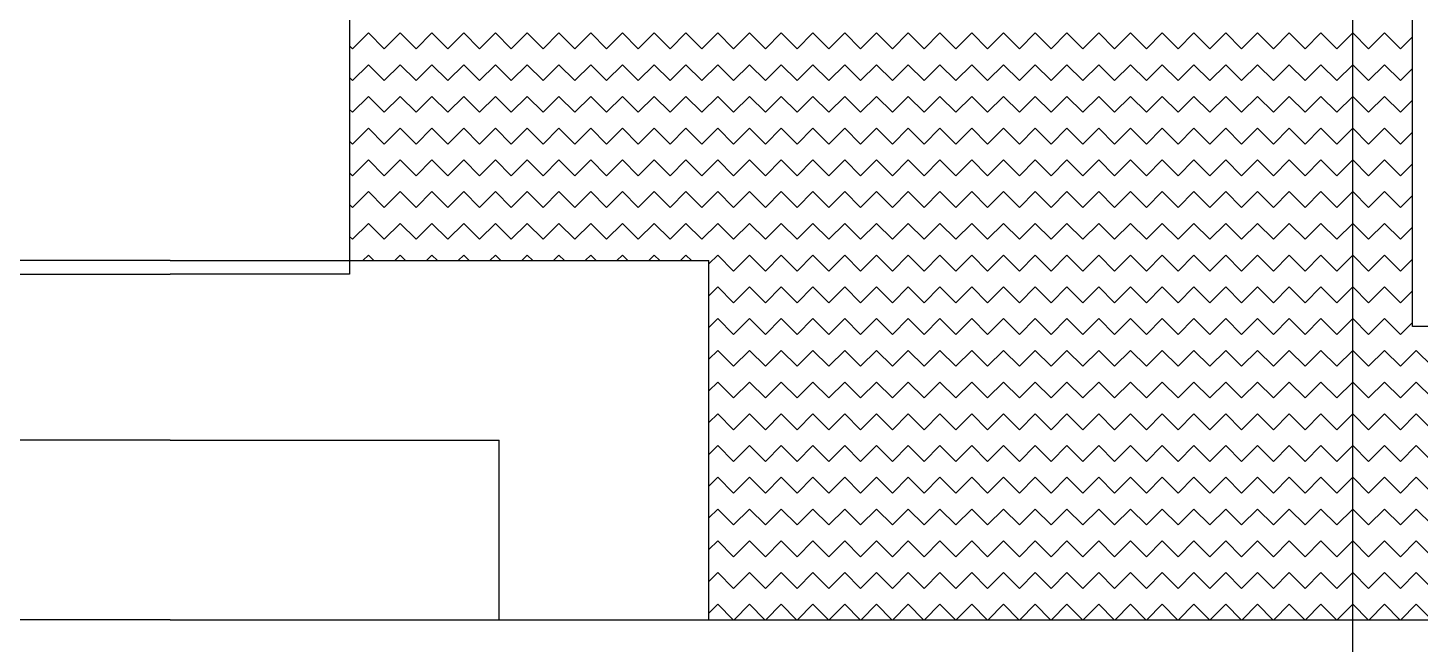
# Model space of a CAD drawing. Extents: x 78 to 306, y -397 to 18.
# Drawn here: x 279.3676 to 279.4607, y -396.3762 to -396.335 of the extents above; entities that cross this region are included whole.
import ezdxf

# ---------------------------------------------------------------- set-up
doc = ezdxf.new("R2010")
doc.units = 0
doc.header["$LTSCALE"] = 0.5
doc.header["$MEASUREMENT"] = 0
doc.linetypes.add('DASHDOT2', pattern=[0.5, 0.25, -0.125, 0, -0.125])
doc.linetypes.add('DOT2', pattern=[0.125, 0, -0.125])
for name, color, linetype in [('AKS', 5, 'DASHDOT2'), ('IZDUSUM', 2, 'DOT2'), ('KAPI', 1, 'CONTINUOUS'), ('KOLON', 4, 'CONTINUOUS'), ('TARAMA', 8, 'CONTINUOUS')]:
    doc.layers.add(name, color=color, linetype=linetype)

msp = doc.modelspace()

# ---------------------------------------------------------------- linework, layer by layer
at = {"layer": 'AKS'}
for p, q in [((279.377144, -396.94956), (279.377144, -396.29556)), ((279.427144, -396.94956), (279.427144, -396.29556)), ((279.388144, -396.94956), (279.388144, -396.29956)), ((279.456144, -396.29956), (279.456144, -396.94956))]:
    msp.add_line(p, q, dxfattribs=at)
at = {"layer": 'IZDUSUM', "ltscale": 0.5}
for p, q in [((279.389144, -396.35056), (279.389144, -396.35146)), ((279.365144, -396.35146), (279.377144, -396.35146)), ((279.389144, -396.35146), (279.377144, -396.35146))]:
    msp.add_line(p, q, dxfattribs=at)
at = {"layer": 'KAPI', "ltscale": 1.4}
for p, q in [((279.389144, -396.30656), (279.389144, -396.35056)), ((279.460144, -396.35496), (279.460144, -396.30656)), ((279.468144, -396.35496), (279.460144, -396.35496))]:
    msp.add_line(p, q, dxfattribs=at)
at = {"layer": 'KOLON'}
for p, q in [((279.377144, -396.35056), (279.341144, -396.35056)), ((279.377144, -396.35056), (279.413144, -396.35056)), ((279.413144, -396.37456), (279.413144, -396.35056)), ((279.377144, -396.36256), (279.355144, -396.36256)), ((279.377144, -396.36256), (279.399144, -396.36256)), ((279.399144, -396.37456), (279.399144, -396.36256)), ((279.377144, -396.37456), (279.183144, -396.37456)), ((279.377144, -396.37456), (279.571144, -396.37456))]:
    msp.add_line(p, q, dxfattribs=at)
at = {"layer": 'TARAMA', "ltscale": 1.4}
for p, q in [((279.389338, -396.336405), (279.390399, -396.335345)), ((279.390399, -396.335345), (279.39146, -396.336405)), ((279.39146, -396.336405), (279.39252, -396.335345)), ((279.39252, -396.335345), (279.393581, -396.336405)), ((279.393581, -396.336405), (279.394642, -396.335345)), ((279.394642, -396.335345), (279.395702, -396.336405)), ((279.395702, -396.336405), (279.396763, -396.335345)), ((279.396763, -396.335345), (279.397824, -396.336405)), ((279.397824, -396.336405), (279.398884, -396.335345)), ((279.398884, -396.335345), (279.399945, -396.336405)), ((279.399945, -396.336405), (279.401006, -396.335345)), ((279.401006, -396.335345), (279.402066, -396.336405)), ((279.402066, -396.336405), (279.403127, -396.335345)), ((279.403127, -396.335345), (279.404188, -396.336405)), ((279.404188, -396.336405), (279.405248, -396.335345)), ((279.405248, -396.335345), (279.406309, -396.336405)), ((279.406309, -396.336405), (279.40737, -396.335345)), ((279.40737, -396.335345), (279.40843, -396.336405)), ((279.40843, -396.336405), (279.409491, -396.335345)), ((279.409491, -396.335345), (279.410552, -396.336405)), ((279.410552, -396.336405), (279.411612, -396.335345)), ((279.411612, -396.335345), (279.412673, -396.336405)), ((279.412673, -396.336405), (279.413734, -396.335345)), ((279.413734, -396.335345), (279.414794, -396.336405)), ((279.414794, -396.336405), (279.415855, -396.335345)), ((279.415855, -396.335345), (279.416916, -396.336405)), ((279.416916, -396.336405), (279.417976, -396.335345)), ((279.417976, -396.335345), (279.419037, -396.336405)), ((279.419037, -396.336405), (279.420098, -396.335345)), ((279.420098, -396.335345), (279.421158, -396.336405)), ((279.421158, -396.336405), (279.422219, -396.335345)), ((279.422219, -396.335345), (279.42328, -396.336405)), ((279.42328, -396.336405), (279.42434, -396.335345)), ((279.42434, -396.335345), (279.425401, -396.336405)), ((279.425401, -396.336405), (279.426462, -396.335345)), ((279.426462, -396.335345), (279.427522, -396.336405)), ((279.427522, -396.336405), (279.428583, -396.335345)), ((279.428583, -396.335345), (279.429644, -396.336405)), ((279.429644, -396.336405), (279.430704, -396.335345)), ((279.430704, -396.335345), (279.431765, -396.336405)), ((279.431765, -396.336405), (279.432826, -396.335345)), ((279.432826, -396.335345), (279.433886, -396.336405)), ((279.433886, -396.336405), (279.434947, -396.335345)), ((279.434947, -396.335345), (279.436007, -396.336405)), ((279.436007, -396.336405), (279.437068, -396.335345)), ((279.437068, -396.335345), (279.438129, -396.336405)), ((279.438129, -396.336405), (279.439189, -396.335345)), ((279.439189, -396.335345), (279.44025, -396.336405)), ((279.44025, -396.336405), (279.441311, -396.335345)), ((279.441311, -396.335345), (279.442371, -396.336405)), ((279.442371, -396.336405), (279.443432, -396.335345)), ((279.443432, -396.335345), (279.444493, -396.336405)), ((279.444493, -396.336405), (279.445553, -396.335345)), ((279.445553, -396.335345), (279.446614, -396.336405)), ((279.446614, -396.336405), (279.447675, -396.335345)), ((279.447675, -396.335345), (279.448735, -396.336405)), ((279.448735, -396.336405), (279.449796, -396.335345)), ((279.449796, -396.335345), (279.450857, -396.336405)), ((279.450857, -396.336405), (279.451917, -396.335345)), ((279.451917, -396.335345), (279.452978, -396.336405)), ((279.452978, -396.336405), (279.454039, -396.335345)), ((279.454039, -396.335345), (279.455099, -396.336405)), ((279.455099, -396.336405), (279.45616, -396.335345)), ((279.45616, -396.335345), (279.457221, -396.336405)), ((279.457221, -396.336405), (279.458281, -396.335345)), ((279.458281, -396.335345), (279.459342, -396.336405)), ((279.389144, -396.336211), (279.389338, -396.336405)), ((279.459342, -396.336405), (279.460144, -396.335604)), ((279.389338, -396.338527), (279.390399, -396.337466)), ((279.390399, -396.337466), (279.39146, -396.338527)), ((279.39146, -396.338527), (279.39252, -396.337466)), ((279.39252, -396.337466), (279.393581, -396.338527)), ((279.393581, -396.338527), (279.394642, -396.337466)), ((279.394642, -396.337466), (279.395702, -396.338527)), ((279.395702, -396.338527), (279.396763, -396.337466)), ((279.396763, -396.337466), (279.397824, -396.338527)), ((279.397824, -396.338527), (279.398884, -396.337466)), ((279.398884, -396.337466), (279.399945, -396.338527)), ((279.399945, -396.338527), (279.401006, -396.337466)), ((279.401006, -396.337466), (279.402066, -396.338527)), ((279.402066, -396.338527), (279.403127, -396.337466)), ((279.403127, -396.337466), (279.404188, -396.338527)), ((279.404188, -396.338527), (279.405248, -396.337466)), ((279.405248, -396.337466), (279.406309, -396.338527)), ((279.406309, -396.338527), (279.40737, -396.337466)), ((279.40737, -396.337466), (279.40843, -396.338527)), ((279.40843, -396.338527), (279.409491, -396.337466)), ((279.409491, -396.337466), (279.410552, -396.338527)), ((279.410552, -396.338527), (279.411612, -396.337466)), ((279.411612, -396.337466), (279.412673, -396.338527)), ((279.412673, -396.338527), (279.413734, -396.337466)), ((279.413734, -396.337466), (279.414794, -396.338527)), ((279.414794, -396.338527), (279.415855, -396.337466)), ((279.415855, -396.337466), (279.416916, -396.338527)), ((279.416916, -396.338527), (279.417976, -396.337466)), ((279.417976, -396.337466), (279.419037, -396.338527)), ((279.419037, -396.338527), (279.420098, -396.337466)), ((279.420098, -396.337466), (279.421158, -396.338527)), ((279.421158, -396.338527), (279.422219, -396.337466)), ((279.422219, -396.337466), (279.42328, -396.338527)), ((279.42328, -396.338527), (279.42434, -396.337466)), ((279.42434, -396.337466), (279.425401, -396.338527)), ((279.425401, -396.338527), (279.426462, -396.337466)), ((279.426462, -396.337466), (279.427522, -396.338527)), ((279.427522, -396.338527), (279.428583, -396.337466)), ((279.428583, -396.337466), (279.429644, -396.338527)), ((279.429644, -396.338527), (279.430704, -396.337466)), ((279.430704, -396.337466), (279.431765, -396.338527)), ((279.431765, -396.338527), (279.432826, -396.337466)), ((279.432826, -396.337466), (279.433886, -396.338527)), ((279.433886, -396.338527), (279.434947, -396.337466)), ((279.434947, -396.337466), (279.436007, -396.338527)), ((279.436007, -396.338527), (279.437068, -396.337466)), ((279.437068, -396.337466), (279.438129, -396.338527)), ((279.438129, -396.338527), (279.439189, -396.337466)), ((279.439189, -396.337466), (279.44025, -396.338527)), ((279.44025, -396.338527), (279.441311, -396.337466)), ((279.441311, -396.337466), (279.442371, -396.338527)), ((279.442371, -396.338527), (279.443432, -396.337466)), ((279.443432, -396.337466), (279.444493, -396.338527)), ((279.444493, -396.338527), (279.445553, -396.337466)), ((279.445553, -396.337466), (279.446614, -396.338527)), ((279.446614, -396.338527), (279.447675, -396.337466)), ((279.447675, -396.337466), (279.448735, -396.338527)), ((279.448735, -396.338527), (279.449796, -396.337466)), ((279.449796, -396.337466), (279.450857, -396.338527)), ((279.450857, -396.338527), (279.451917, -396.337466)), ((279.451917, -396.337466), (279.452978, -396.338527)), ((279.452978, -396.338527), (279.454039, -396.337466)), ((279.454039, -396.337466), (279.455099, -396.338527)), ((279.455099, -396.338527), (279.45616, -396.337466)), ((279.45616, -396.337466), (279.457221, -396.338527)), ((279.457221, -396.338527), (279.458281, -396.337466)), ((279.458281, -396.337466), (279.459342, -396.338527)), ((279.459342, -396.338527), (279.460144, -396.337725)), ((279.389144, -396.338332), (279.389338, -396.338527)), ((279.389338, -396.340648), (279.390399, -396.339587)), ((279.390399, -396.339587), (279.39146, -396.340648)), ((279.39146, -396.340648), (279.39252, -396.339587)), ((279.39252, -396.339587), (279.393581, -396.340648)), ((279.393581, -396.340648), (279.394642, -396.339587)), ((279.394642, -396.339587), (279.395702, -396.340648)), ((279.395702, -396.340648), (279.396763, -396.339587)), ((279.396763, -396.339587), (279.397824, -396.340648)), ((279.397824, -396.340648), (279.398884, -396.339587)), ((279.398884, -396.339587), (279.399945, -396.340648)), ((279.399945, -396.340648), (279.401006, -396.339587)), ((279.401006, -396.339587), (279.402066, -396.340648)), ((279.402066, -396.340648), (279.403127, -396.339587)), ((279.403127, -396.339587), (279.404188, -396.340648)), ((279.404188, -396.340648), (279.405248, -396.339587)), ((279.405248, -396.339587), (279.406309, -396.340648)), ((279.406309, -396.340648), (279.40737, -396.339587)), ((279.40737, -396.339587), (279.40843, -396.340648)), ((279.40843, -396.340648), (279.409491, -396.339587)), ((279.409491, -396.339587), (279.410552, -396.340648)), ((279.410552, -396.340648), (279.411612, -396.339587)), ((279.411612, -396.339587), (279.412673, -396.340648)), ((279.412673, -396.340648), (279.413734, -396.339587)), ((279.413734, -396.339587), (279.414794, -396.340648)), ((279.414794, -396.340648), (279.415855, -396.339587)), ((279.415855, -396.339587), (279.416916, -396.340648)), ((279.416916, -396.340648), (279.417976, -396.339587)), ((279.417976, -396.339587), (279.419037, -396.340648)), ((279.419037, -396.340648), (279.420098, -396.339587)), ((279.420098, -396.339587), (279.421158, -396.340648)), ((279.421158, -396.340648), (279.422219, -396.339587)), ((279.422219, -396.339587), (279.42328, -396.340648)), ((279.42328, -396.340648), (279.42434, -396.339587)), ((279.42434, -396.339587), (279.425401, -396.340648)), ((279.425401, -396.340648), (279.426462, -396.339587)), ((279.426462, -396.339587), (279.427522, -396.340648)), ((279.427522, -396.340648), (279.428583, -396.339587)), ((279.428583, -396.339587), (279.429644, -396.340648)), ((279.429644, -396.340648), (279.430704, -396.339587)), ((279.430704, -396.339587), (279.431765, -396.340648)), ((279.431765, -396.340648), (279.432826, -396.339587)), ((279.432826, -396.339587), (279.433886, -396.340648)), ((279.433886, -396.340648), (279.434947, -396.339587)), ((279.434947, -396.339587), (279.436007, -396.340648)), ((279.436007, -396.340648), (279.437068, -396.339587)), ((279.437068, -396.339587), (279.438129, -396.340648)), ((279.438129, -396.340648), (279.439189, -396.339587)), ((279.439189, -396.339587), (279.44025, -396.340648)), ((279.44025, -396.340648), (279.441311, -396.339587)), ((279.441311, -396.339587), (279.442371, -396.340648)), ((279.442371, -396.340648), (279.443432, -396.339587)), ((279.443432, -396.339587), (279.444493, -396.340648)), ((279.444493, -396.340648), (279.445553, -396.339587)), ((279.445553, -396.339587), (279.446614, -396.340648)), ((279.446614, -396.340648), (279.447675, -396.339587)), ((279.447675, -396.339587), (279.448735, -396.340648)), ((279.448735, -396.340648), (279.449796, -396.339587)), ((279.449796, -396.339587), (279.450857, -396.340648)), ((279.450857, -396.340648), (279.451917, -396.339587)), ((279.451917, -396.339587), (279.452978, -396.340648)), ((279.452978, -396.340648), (279.454039, -396.339587)), ((279.454039, -396.339587), (279.455099, -396.340648)), ((279.455099, -396.340648), (279.45616, -396.339587)), ((279.45616, -396.339587), (279.457221, -396.340648)), ((279.457221, -396.340648), (279.458281, -396.339587)), ((279.458281, -396.339587), (279.459342, -396.340648)), ((279.459342, -396.340648), (279.460144, -396.339846)), ((279.389144, -396.340454), (279.389338, -396.340648)), ((279.389338, -396.342769), (279.390399, -396.341709)), ((279.390399, -396.341709), (279.39146, -396.342769)), ((279.39146, -396.342769), (279.39252, -396.341709)), ((279.39252, -396.341709), (279.393581, -396.342769)), ((279.393581, -396.342769), (279.394642, -396.341709)), ((279.394642, -396.341709), (279.395702, -396.342769)), ((279.395702, -396.342769), (279.396763, -396.341709)), ((279.396763, -396.341709), (279.397824, -396.342769)), ((279.397824, -396.342769), (279.398884, -396.341709)), ((279.398884, -396.341709), (279.399945, -396.342769)), ((279.399945, -396.342769), (279.401006, -396.341709)), ((279.401006, -396.341709), (279.402066, -396.342769)), ((279.402066, -396.342769), (279.403127, -396.341709)), ((279.403127, -396.341709), (279.404188, -396.342769)), ((279.404188, -396.342769), (279.405248, -396.341709)), ((279.405248, -396.341709), (279.406309, -396.342769)), ((279.406309, -396.342769), (279.40737, -396.341709)), ((279.40737, -396.341709), (279.40843, -396.342769)), ((279.40843, -396.342769), (279.409491, -396.341709)), ((279.409491, -396.341709), (279.410552, -396.342769)), ((279.410552, -396.342769), (279.411612, -396.341709)), ((279.411612, -396.341709), (279.412673, -396.342769)), ((279.412673, -396.342769), (279.413734, -396.341709)), ((279.413734, -396.341709), (279.414794, -396.342769)), ((279.414794, -396.342769), (279.415855, -396.341709)), ((279.415855, -396.341709), (279.416916, -396.342769)), ((279.416916, -396.342769), (279.417976, -396.341709)), ((279.417976, -396.341709), (279.419037, -396.342769)), ((279.419037, -396.342769), (279.420098, -396.341709)), ((279.420098, -396.341709), (279.421158, -396.342769)), ((279.421158, -396.342769), (279.422219, -396.341709)), ((279.422219, -396.341709), (279.42328, -396.342769)), ((279.42328, -396.342769), (279.42434, -396.341709)), ((279.42434, -396.341709), (279.425401, -396.342769)), ((279.425401, -396.342769), (279.426462, -396.341709)), ((279.426462, -396.341709), (279.427522, -396.342769)), ((279.427522, -396.342769), (279.428583, -396.341709)), ((279.428583, -396.341709), (279.429644, -396.342769)), ((279.429644, -396.342769), (279.430704, -396.341709)), ((279.430704, -396.341709), (279.431765, -396.342769)), ((279.431765, -396.342769), (279.432826, -396.341709)), ((279.432826, -396.341709), (279.433886, -396.342769)), ((279.433886, -396.342769), (279.434947, -396.341709)), ((279.434947, -396.341709), (279.436007, -396.342769)), ((279.436007, -396.342769), (279.437068, -396.341709)), ((279.437068, -396.341709), (279.438129, -396.342769)), ((279.438129, -396.342769), (279.439189, -396.341709)), ((279.439189, -396.341709), (279.44025, -396.342769)), ((279.44025, -396.342769), (279.441311, -396.341709)), ((279.441311, -396.341709), (279.442371, -396.342769)), ((279.442371, -396.342769), (279.443432, -396.341709)), ((279.443432, -396.341709), (279.444493, -396.342769)), ((279.444493, -396.342769), (279.445553, -396.341709)), ((279.445553, -396.341709), (279.446614, -396.342769)), ((279.446614, -396.342769), (279.447675, -396.341709)), ((279.447675, -396.341709), (279.448735, -396.342769)), ((279.448735, -396.342769), (279.449796, -396.341709)), ((279.449796, -396.341709), (279.450857, -396.342769)), ((279.450857, -396.342769), (279.451917, -396.341709)), ((279.451917, -396.341709), (279.452978, -396.342769)), ((279.452978, -396.342769), (279.454039, -396.341709)), ((279.454039, -396.341709), (279.455099, -396.342769)), ((279.455099, -396.342769), (279.45616, -396.341709)), ((279.45616, -396.341709), (279.457221, -396.342769)), ((279.457221, -396.342769), (279.458281, -396.341709)), ((279.458281, -396.341709), (279.459342, -396.342769)), ((279.389144, -396.342575), (279.389338, -396.342769)), ((279.459342, -396.342769), (279.460144, -396.341968)), ((279.389338, -396.344891), (279.390399, -396.34383)), ((279.390399, -396.34383), (279.39146, -396.344891)), ((279.39146, -396.344891), (279.39252, -396.34383)), ((279.39252, -396.34383), (279.393581, -396.344891)), ((279.393581, -396.344891), (279.394642, -396.34383)), ((279.394642, -396.34383), (279.395702, -396.344891)), ((279.395702, -396.344891), (279.396763, -396.34383)), ((279.396763, -396.34383), (279.397824, -396.344891)), ((279.397824, -396.344891), (279.398884, -396.34383)), ((279.398884, -396.34383), (279.399945, -396.344891)), ((279.399945, -396.344891), (279.401006, -396.34383)), ((279.401006, -396.34383), (279.402066, -396.344891)), ((279.402066, -396.344891), (279.403127, -396.34383)), ((279.403127, -396.34383), (279.404188, -396.344891)), ((279.404188, -396.344891), (279.405248, -396.34383)), ((279.405248, -396.34383), (279.406309, -396.344891)), ((279.406309, -396.344891), (279.40737, -396.34383)), ((279.40737, -396.34383), (279.40843, -396.344891)), ((279.40843, -396.344891), (279.409491, -396.34383)), ((279.409491, -396.34383), (279.410552, -396.344891)), ((279.410552, -396.344891), (279.411612, -396.34383)), ((279.411612, -396.34383), (279.412673, -396.344891)), ((279.412673, -396.344891), (279.413734, -396.34383)), ((279.413734, -396.34383), (279.414794, -396.344891)), ((279.414794, -396.344891), (279.415855, -396.34383)), ((279.415855, -396.34383), (279.416916, -396.344891)), ((279.416916, -396.344891), (279.417976, -396.34383)), ((279.417976, -396.34383), (279.419037, -396.344891)), ((279.419037, -396.344891), (279.420098, -396.34383)), ((279.420098, -396.34383), (279.421158, -396.344891)), ((279.421158, -396.344891), (279.422219, -396.34383)), ((279.422219, -396.34383), (279.42328, -396.344891)), ((279.42328, -396.344891), (279.42434, -396.34383)), ((279.42434, -396.34383), (279.425401, -396.344891)), ((279.425401, -396.344891), (279.426462, -396.34383)), ((279.426462, -396.34383), (279.427522, -396.344891)), ((279.427522, -396.344891), (279.428583, -396.34383)), ((279.428583, -396.34383), (279.429644, -396.344891)), ((279.429644, -396.344891), (279.430704, -396.34383)), ((279.430704, -396.34383), (279.431765, -396.344891)), ((279.431765, -396.344891), (279.432826, -396.34383)), ((279.432826, -396.34383), (279.433886, -396.344891)), ((279.433886, -396.344891), (279.434947, -396.34383)), ((279.434947, -396.34383), (279.436007, -396.344891)), ((279.436007, -396.344891), (279.437068, -396.34383)), ((279.437068, -396.34383), (279.438129, -396.344891)), ((279.438129, -396.344891), (279.439189, -396.34383)), ((279.439189, -396.34383), (279.44025, -396.344891)), ((279.44025, -396.344891), (279.441311, -396.34383)), ((279.441311, -396.34383), (279.442371, -396.344891)), ((279.442371, -396.344891), (279.443432, -396.34383)), ((279.443432, -396.34383), (279.444493, -396.344891)), ((279.444493, -396.344891), (279.445553, -396.34383)), ((279.445553, -396.34383), (279.446614, -396.344891)), ((279.446614, -396.344891), (279.447675, -396.34383)), ((279.447675, -396.34383), (279.448735, -396.344891)), ((279.448735, -396.344891), (279.449796, -396.34383)), ((279.449796, -396.34383), (279.450857, -396.344891)), ((279.450857, -396.344891), (279.451917, -396.34383)), ((279.451917, -396.34383), (279.452978, -396.344891)), ((279.452978, -396.344891), (279.454039, -396.34383)), ((279.454039, -396.34383), (279.455099, -396.344891)), ((279.455099, -396.344891), (279.45616, -396.34383)), ((279.45616, -396.34383), (279.457221, -396.344891)), ((279.457221, -396.344891), (279.458281, -396.34383)), ((279.458281, -396.34383), (279.459342, -396.344891)), ((279.459342, -396.344891), (279.460144, -396.344089)), ((279.389144, -396.344696), (279.389338, -396.344891)), ((279.389338, -396.347012), (279.390399, -396.345951)), ((279.390399, -396.345951), (279.39146, -396.347012)), ((279.39146, -396.347012), (279.39252, -396.345951)), ((279.39252, -396.345951), (279.393581, -396.347012)), ((279.393581, -396.347012), (279.394642, -396.345951)), ((279.394642, -396.345951), (279.395702, -396.347012)), ((279.395702, -396.347012), (279.396763, -396.345951)), ((279.396763, -396.345951), (279.397824, -396.347012)), ((279.397824, -396.347012), (279.398884, -396.345951)), ((279.398884, -396.345951), (279.399945, -396.347012)), ((279.399945, -396.347012), (279.401006, -396.345951)), ((279.401006, -396.345951), (279.402066, -396.347012)), ((279.402066, -396.347012), (279.403127, -396.345951)), ((279.403127, -396.345951), (279.404188, -396.347012)), ((279.404188, -396.347012), (279.405248, -396.345951)), ((279.405248, -396.345951), (279.406309, -396.347012)), ((279.406309, -396.347012), (279.40737, -396.345951)), ((279.40737, -396.345951), (279.40843, -396.347012)), ((279.40843, -396.347012), (279.409491, -396.345951)), ((279.409491, -396.345951), (279.410552, -396.347012)), ((279.410552, -396.347012), (279.411612, -396.345951)), ((279.411612, -396.345951), (279.412673, -396.347012)), ((279.412673, -396.347012), (279.413734, -396.345951)), ((279.413734, -396.345951), (279.414794, -396.347012)), ((279.414794, -396.347012), (279.415855, -396.345951)), ((279.415855, -396.345951), (279.416916, -396.347012)), ((279.416916, -396.347012), (279.417976, -396.345951)), ((279.417976, -396.345951), (279.419037, -396.347012)), ((279.419037, -396.347012), (279.420098, -396.345951)), ((279.420098, -396.345951), (279.421158, -396.347012)), ((279.421158, -396.347012), (279.422219, -396.345951)), ((279.422219, -396.345951), (279.42328, -396.347012)), ((279.42328, -396.347012), (279.42434, -396.345951)), ((279.42434, -396.345951), (279.425401, -396.347012)), ((279.425401, -396.347012), (279.426462, -396.345951)), ((279.426462, -396.345951), (279.427522, -396.347012)), ((279.427522, -396.347012), (279.428583, -396.345951)), ((279.428583, -396.345951), (279.429644, -396.347012)), ((279.429644, -396.347012), (279.430704, -396.345951)), ((279.430704, -396.345951), (279.431765, -396.347012)), ((279.431765, -396.347012), (279.432826, -396.345951)), ((279.432826, -396.345951), (279.433886, -396.347012)), ((279.433886, -396.347012), (279.434947, -396.345951)), ((279.434947, -396.345951), (279.436007, -396.347012)), ((279.436007, -396.347012), (279.437068, -396.345951)), ((279.437068, -396.345951), (279.438129, -396.347012)), ((279.438129, -396.347012), (279.439189, -396.345951)), ((279.439189, -396.345951), (279.44025, -396.347012)), ((279.44025, -396.347012), (279.441311, -396.345951)), ((279.441311, -396.345951), (279.442371, -396.347012)), ((279.442371, -396.347012), (279.443432, -396.345951)), ((279.443432, -396.345951), (279.444493, -396.347012)), ((279.444493, -396.347012), (279.445553, -396.345951)), ((279.445553, -396.345951), (279.446614, -396.347012)), ((279.446614, -396.347012), (279.447675, -396.345951)), ((279.447675, -396.345951), (279.448735, -396.347012)), ((279.448735, -396.347012), (279.449796, -396.345951)), ((279.449796, -396.345951), (279.450857, -396.347012)), ((279.450857, -396.347012), (279.451917, -396.345951)), ((279.451917, -396.345951), (279.452978, -396.347012)), ((279.452978, -396.347012), (279.454039, -396.345951)), ((279.454039, -396.345951), (279.455099, -396.347012)), ((279.455099, -396.347012), (279.45616, -396.345951)), ((279.45616, -396.345951), (279.457221, -396.347012)), ((279.457221, -396.347012), (279.458281, -396.345951)), ((279.458281, -396.345951), (279.459342, -396.347012)), ((279.459342, -396.347012), (279.460144, -396.34621)), ((279.389144, -396.346818), (279.389338, -396.347012)), ((279.389338, -396.349133), (279.390399, -396.348073)), ((279.390399, -396.348073), (279.39146, -396.349133)), ((279.39146, -396.349133), (279.39252, -396.348073)), ((279.39252, -396.348073), (279.393581, -396.349133)), ((279.393581, -396.349133), (279.394642, -396.348073)), ((279.394642, -396.348073), (279.395702, -396.349133)), ((279.395702, -396.349133), (279.396763, -396.348073)), ((279.396763, -396.348073), (279.397824, -396.349133)), ((279.397824, -396.349133), (279.398884, -396.348073)), ((279.398884, -396.348073), (279.399945, -396.349133)), ((279.399945, -396.349133), (279.401006, -396.348073)), ((279.401006, -396.348073), (279.402066, -396.349133)), ((279.402066, -396.349133), (279.403127, -396.348073)), ((279.403127, -396.348073), (279.404188, -396.349133)), ((279.404188, -396.349133), (279.405248, -396.348073)), ((279.405248, -396.348073), (279.406309, -396.349133)), ((279.406309, -396.349133), (279.40737, -396.348073)), ((279.40737, -396.348073), (279.40843, -396.349133)), ((279.40843, -396.349133), (279.409491, -396.348073)), ((279.409491, -396.348073), (279.410552, -396.349133)), ((279.410552, -396.349133), (279.411612, -396.348073)), ((279.411612, -396.348073), (279.412673, -396.349133)), ((279.412673, -396.349133), (279.413734, -396.348073)), ((279.413734, -396.348073), (279.414794, -396.349133)), ((279.414794, -396.349133), (279.415855, -396.348073)), ((279.415855, -396.348073), (279.416916, -396.349133)), ((279.416916, -396.349133), (279.417976, -396.348073)), ((279.417976, -396.348073), (279.419037, -396.349133)), ((279.419037, -396.349133), (279.420098, -396.348073)), ((279.420098, -396.348073), (279.421158, -396.349133)), ((279.421158, -396.349133), (279.422219, -396.348073)), ((279.422219, -396.348073), (279.42328, -396.349133)), ((279.42328, -396.349133), (279.42434, -396.348073)), ((279.42434, -396.348073), (279.425401, -396.349133)), ((279.425401, -396.349133), (279.426462, -396.348073)), ((279.426462, -396.348073), (279.427522, -396.349133)), ((279.427522, -396.349133), (279.428583, -396.348073)), ((279.428583, -396.348073), (279.429644, -396.349133)), ((279.429644, -396.349133), (279.430704, -396.348073)), ((279.430704, -396.348073), (279.431765, -396.349133)), ((279.431765, -396.349133), (279.432826, -396.348073)), ((279.432826, -396.348073), (279.433886, -396.349133)), ((279.433886, -396.349133), (279.434947, -396.348073)), ((279.434947, -396.348073), (279.436007, -396.349133)), ((279.436007, -396.349133), (279.437068, -396.348073)), ((279.437068, -396.348073), (279.438129, -396.349133)), ((279.438129, -396.349133), (279.439189, -396.348073)), ((279.439189, -396.348073), (279.44025, -396.349133)), ((279.44025, -396.349133), (279.441311, -396.348073)), ((279.441311, -396.348073), (279.442371, -396.349133)), ((279.442371, -396.349133), (279.443432, -396.348073)), ((279.443432, -396.348073), (279.444493, -396.349133)), ((279.444493, -396.349133), (279.445553, -396.348073)), ((279.445553, -396.348073), (279.446614, -396.349133)), ((279.446614, -396.349133), (279.447675, -396.348073)), ((279.447675, -396.348073), (279.448735, -396.349133)), ((279.448735, -396.349133), (279.449796, -396.348073)), ((279.449796, -396.348073), (279.450857, -396.349133)), ((279.450857, -396.349133), (279.451917, -396.348073)), ((279.451917, -396.348073), (279.452978, -396.349133)), ((279.452978, -396.349133), (279.454039, -396.348073)), ((279.454039, -396.348073), (279.455099, -396.349133)), ((279.455099, -396.349133), (279.45616, -396.348073)), ((279.45616, -396.348073), (279.457221, -396.349133)), ((279.457221, -396.349133), (279.458281, -396.348073)), ((279.458281, -396.348073), (279.459342, -396.349133)), ((279.459342, -396.349133), (279.460144, -396.348331)), ((279.389144, -396.348939), (279.389338, -396.349133)), ((279.390033, -396.35056), (279.390399, -396.350194)), ((279.390399, -396.350194), (279.390765, -396.35056)), ((279.392155, -396.35056), (279.39252, -396.350194)), ((279.39252, -396.350194), (279.392886, -396.35056)), ((279.394276, -396.35056), (279.394642, -396.350194)), ((279.394642, -396.350194), (279.395008, -396.35056)), ((279.396397, -396.35056), (279.396763, -396.350194)), ((279.396763, -396.350194), (279.397129, -396.35056)), ((279.398519, -396.35056), (279.398884, -396.350194)), ((279.398884, -396.350194), (279.39925, -396.35056)), ((279.40064, -396.35056), (279.401006, -396.350194)), ((279.401006, -396.350194), (279.401372, -396.35056)), ((279.402761, -396.35056), (279.403127, -396.350194)), ((279.403127, -396.350194), (279.403493, -396.35056)), ((279.404883, -396.35056), (279.405248, -396.350194)), ((279.405248, -396.350194), (279.405614, -396.35056)), ((279.407004, -396.35056), (279.40737, -396.350194)), ((279.40737, -396.350194), (279.407735, -396.35056)), ((279.409125, -396.35056), (279.409491, -396.350194)), ((279.409491, -396.350194), (279.409857, -396.35056)), ((279.411247, -396.35056), (279.411612, -396.350194)), ((279.411612, -396.350194), (279.411978, -396.35056)), ((279.413144, -396.350784), (279.413734, -396.350194)), ((279.413734, -396.350194), (279.414794, -396.351255)), ((279.414794, -396.351255), (279.415855, -396.350194)), ((279.415855, -396.350194), (279.416916, -396.351255)), ((279.416916, -396.351255), (279.417976, -396.350194)), ((279.417976, -396.350194), (279.419037, -396.351255)), ((279.419037, -396.351255), (279.420098, -396.350194)), ((279.420098, -396.350194), (279.421158, -396.351255)), ((279.421158, -396.351255), (279.422219, -396.350194)), ((279.422219, -396.350194), (279.42328, -396.351255)), ((279.42328, -396.351255), (279.42434, -396.350194)), ((279.42434, -396.350194), (279.425401, -396.351255)), ((279.425401, -396.351255), (279.426462, -396.350194)), ((279.426462, -396.350194), (279.427522, -396.351255)), ((279.427522, -396.351255), (279.428583, -396.350194)), ((279.428583, -396.350194), (279.429644, -396.351255)), ((279.429644, -396.351255), (279.430704, -396.350194)), ((279.430704, -396.350194), (279.431765, -396.351255)), ((279.431765, -396.351255), (279.432826, -396.350194)), ((279.432826, -396.350194), (279.433886, -396.351255)), ((279.433886, -396.351255), (279.434947, -396.350194)), ((279.434947, -396.350194), (279.436007, -396.351255)), ((279.436007, -396.351255), (279.437068, -396.350194)), ((279.437068, -396.350194), (279.438129, -396.351255)), ((279.438129, -396.351255), (279.439189, -396.350194)), ((279.439189, -396.350194), (279.44025, -396.351255)), ((279.44025, -396.351255), (279.441311, -396.350194)), ((279.441311, -396.350194), (279.442371, -396.351255)), ((279.442371, -396.351255), (279.443432, -396.350194)), ((279.443432, -396.350194), (279.444493, -396.351255)), ((279.444493, -396.351255), (279.445553, -396.350194)), ((279.445553, -396.350194), (279.446614, -396.351255)), ((279.446614, -396.351255), (279.447675, -396.350194)), ((279.447675, -396.350194), (279.448735, -396.351255)), ((279.448735, -396.351255), (279.449796, -396.350194)), ((279.449796, -396.350194), (279.450857, -396.351255)), ((279.450857, -396.351255), (279.451917, -396.350194)), ((279.451917, -396.350194), (279.452978, -396.351255)), ((279.452978, -396.351255), (279.454039, -396.350194)), ((279.454039, -396.350194), (279.455099, -396.351255)), ((279.455099, -396.351255), (279.45616, -396.350194)), ((279.45616, -396.350194), (279.457221, -396.351255)), ((279.457221, -396.351255), (279.458281, -396.350194)), ((279.458281, -396.350194), (279.459342, -396.351255)), ((279.459342, -396.351255), (279.460144, -396.350453)), ((279.413144, -396.352905), (279.413734, -396.352315)), ((279.413734, -396.352315), (279.414794, -396.353376)), ((279.414794, -396.353376), (279.415855, -396.352315)), ((279.415855, -396.352315), (279.416916, -396.353376)), ((279.416916, -396.353376), (279.417976, -396.352315)), ((279.417976, -396.352315), (279.419037, -396.353376)), ((279.419037, -396.353376), (279.420098, -396.352315)), ((279.420098, -396.352315), (279.421158, -396.353376)), ((279.421158, -396.353376), (279.422219, -396.352315)), ((279.422219, -396.352315), (279.42328, -396.353376)), ((279.42328, -396.353376), (279.42434, -396.352315)), ((279.42434, -396.352315), (279.425401, -396.353376)), ((279.425401, -396.353376), (279.426462, -396.352315)), ((279.426462, -396.352315), (279.427522, -396.353376)), ((279.427522, -396.353376), (279.428583, -396.352315)), ((279.428583, -396.352315), (279.429644, -396.353376)), ((279.429644, -396.353376), (279.430704, -396.352315)), ((279.430704, -396.352315), (279.431765, -396.353376)), ((279.431765, -396.353376), (279.432826, -396.352315)), ((279.432826, -396.352315), (279.433886, -396.353376)), ((279.433886, -396.353376), (279.434947, -396.352315)), ((279.434947, -396.352315), (279.436007, -396.353376)), ((279.436007, -396.353376), (279.437068, -396.352315)), ((279.437068, -396.352315), (279.438129, -396.353376)), ((279.438129, -396.353376), (279.439189, -396.352315)), ((279.439189, -396.352315), (279.44025, -396.353376)), ((279.44025, -396.353376), (279.441311, -396.352315)), ((279.441311, -396.352315), (279.442371, -396.353376)), ((279.442371, -396.353376), (279.443432, -396.352315)), ((279.443432, -396.352315), (279.444493, -396.353376)), ((279.444493, -396.353376), (279.445553, -396.352315)), ((279.445553, -396.352315), (279.446614, -396.353376)), ((279.446614, -396.353376), (279.447675, -396.352315)), ((279.447675, -396.352315), (279.448735, -396.353376)), ((279.448735, -396.353376), (279.449796, -396.352315)), ((279.449796, -396.352315), (279.450857, -396.353376)), ((279.450857, -396.353376), (279.451917, -396.352315)), ((279.451917, -396.352315), (279.452978, -396.353376)), ((279.452978, -396.353376), (279.454039, -396.352315)), ((279.454039, -396.352315), (279.455099, -396.353376)), ((279.455099, -396.353376), (279.45616, -396.352315)), ((279.45616, -396.352315), (279.457221, -396.353376)), ((279.457221, -396.353376), (279.458281, -396.352315)), ((279.458281, -396.352315), (279.459342, -396.353376)), ((279.459342, -396.353376), (279.460144, -396.352574)), ((279.413144, -396.355026), (279.413734, -396.354437)), ((279.413734, -396.354437), (279.414794, -396.355497)), ((279.414794, -396.355497), (279.415855, -396.354437)), ((279.415855, -396.354437), (279.416916, -396.355497)), ((279.416916, -396.355497), (279.417976, -396.354437)), ((279.417976, -396.354437), (279.419037, -396.355497)), ((279.419037, -396.355497), (279.420098, -396.354437)), ((279.420098, -396.354437), (279.421158, -396.355497)), ((279.421158, -396.355497), (279.422219, -396.354437)), ((279.422219, -396.354437), (279.42328, -396.355497)), ((279.42328, -396.355497), (279.42434, -396.354437)), ((279.42434, -396.354437), (279.425401, -396.355497)), ((279.425401, -396.355497), (279.426462, -396.354437)), ((279.426462, -396.354437), (279.427522, -396.355497)), ((279.427522, -396.355497), (279.428583, -396.354437)), ((279.428583, -396.354437), (279.429644, -396.355497)), ((279.429644, -396.355497), (279.430704, -396.354437)), ((279.430704, -396.354437), (279.431765, -396.355497)), ((279.431765, -396.355497), (279.432826, -396.354437)), ((279.432826, -396.354437), (279.433886, -396.355497)), ((279.433886, -396.355497), (279.434947, -396.354437)), ((279.434947, -396.354437), (279.436007, -396.355497)), ((279.436007, -396.355497), (279.437068, -396.354437)), ((279.437068, -396.354437), (279.438129, -396.355497)), ((279.438129, -396.355497), (279.439189, -396.354437)), ((279.439189, -396.354437), (279.44025, -396.355497)), ((279.44025, -396.355497), (279.441311, -396.354437)), ((279.441311, -396.354437), (279.442371, -396.355497)), ((279.442371, -396.355497), (279.443432, -396.354437)), ((279.443432, -396.354437), (279.444493, -396.355497)), ((279.444493, -396.355497), (279.445553, -396.354437)), ((279.445553, -396.354437), (279.446614, -396.355497)), ((279.446614, -396.355497), (279.447675, -396.354437)), ((279.447675, -396.354437), (279.448735, -396.355497)), ((279.448735, -396.355497), (279.449796, -396.354437)), ((279.449796, -396.354437), (279.450857, -396.355497)), ((279.450857, -396.355497), (279.451917, -396.354437)), ((279.451917, -396.354437), (279.452978, -396.355497)), ((279.452978, -396.355497), (279.454039, -396.354437)), ((279.454039, -396.354437), (279.455099, -396.355497)), ((279.455099, -396.355497), (279.45616, -396.354437)), ((279.45616, -396.354437), (279.457221, -396.355497)), ((279.457221, -396.355497), (279.458281, -396.354437)), ((279.458281, -396.354437), (279.459342, -396.355497)), ((279.459342, -396.355497), (279.460144, -396.354695)), ((279.413144, -396.357148), (279.413734, -396.356558)), ((279.413734, -396.356558), (279.414794, -396.357619)), ((279.414794, -396.357619), (279.415855, -396.356558)), ((279.415855, -396.356558), (279.416916, -396.357619)), ((279.416916, -396.357619), (279.417976, -396.356558)), ((279.417976, -396.356558), (279.419037, -396.357619)), ((279.419037, -396.357619), (279.420098, -396.356558)), ((279.420098, -396.356558), (279.421158, -396.357619)), ((279.421158, -396.357619), (279.422219, -396.356558)), ((279.422219, -396.356558), (279.42328, -396.357619)), ((279.42328, -396.357619), (279.42434, -396.356558)), ((279.42434, -396.356558), (279.425401, -396.357619)), ((279.425401, -396.357619), (279.426462, -396.356558)), ((279.426462, -396.356558), (279.427522, -396.357619)), ((279.427522, -396.357619), (279.428583, -396.356558)), ((279.428583, -396.356558), (279.429644, -396.357619)), ((279.429644, -396.357619), (279.430704, -396.356558)), ((279.430704, -396.356558), (279.431765, -396.357619)), ((279.431765, -396.357619), (279.432826, -396.356558)), ((279.432826, -396.356558), (279.433886, -396.357619)), ((279.433886, -396.357619), (279.434947, -396.356558)), ((279.434947, -396.356558), (279.436007, -396.357619)), ((279.436007, -396.357619), (279.437068, -396.356558)), ((279.437068, -396.356558), (279.438129, -396.357619)), ((279.438129, -396.357619), (279.439189, -396.356558)), ((279.439189, -396.356558), (279.44025, -396.357619)), ((279.44025, -396.357619), (279.441311, -396.356558)), ((279.441311, -396.356558), (279.442371, -396.357619)), ((279.442371, -396.357619), (279.443432, -396.356558)), ((279.443432, -396.356558), (279.444493, -396.357619)), ((279.444493, -396.357619), (279.445553, -396.356558)), ((279.445553, -396.356558), (279.446614, -396.357619)), ((279.446614, -396.357619), (279.447675, -396.356558)), ((279.447675, -396.356558), (279.448735, -396.357619)), ((279.448735, -396.357619), (279.449796, -396.356558)), ((279.449796, -396.356558), (279.450857, -396.357619)), ((279.450857, -396.357619), (279.451917, -396.356558)), ((279.451917, -396.356558), (279.452978, -396.357619)), ((279.452978, -396.357619), (279.454039, -396.356558)), ((279.454039, -396.356558), (279.455099, -396.357619)), ((279.455099, -396.357619), (279.45616, -396.356558)), ((279.45616, -396.356558), (279.457221, -396.357619)), ((279.457221, -396.357619), (279.458281, -396.356558)), ((279.458281, -396.356558), (279.459342, -396.357619)), ((279.459342, -396.357619), (279.460403, -396.356558)), ((279.460403, -396.356558), (279.461463, -396.357619)), ((279.413144, -396.359269), (279.413734, -396.358679)), ((279.413734, -396.358679), (279.414794, -396.35974)), ((279.414794, -396.35974), (279.415855, -396.358679)), ((279.415855, -396.358679), (279.416916, -396.35974)), ((279.416916, -396.35974), (279.417976, -396.358679)), ((279.417976, -396.358679), (279.419037, -396.35974)), ((279.419037, -396.35974), (279.420098, -396.358679)), ((279.420098, -396.358679), (279.421158, -396.35974)), ((279.421158, -396.35974), (279.422219, -396.358679)), ((279.422219, -396.358679), (279.42328, -396.35974)), ((279.42328, -396.35974), (279.42434, -396.358679)), ((279.42434, -396.358679), (279.425401, -396.35974)), ((279.425401, -396.35974), (279.426462, -396.358679)), ((279.426462, -396.358679), (279.427522, -396.35974)), ((279.427522, -396.35974), (279.428583, -396.358679)), ((279.428583, -396.358679), (279.429644, -396.35974)), ((279.429644, -396.35974), (279.430704, -396.358679)), ((279.430704, -396.358679), (279.431765, -396.35974)), ((279.431765, -396.35974), (279.432826, -396.358679)), ((279.432826, -396.358679), (279.433886, -396.35974)), ((279.433886, -396.35974), (279.434947, -396.358679)), ((279.434947, -396.358679), (279.436007, -396.35974)), ((279.436007, -396.35974), (279.437068, -396.358679)), ((279.437068, -396.358679), (279.438129, -396.35974)), ((279.438129, -396.35974), (279.439189, -396.358679)), ((279.439189, -396.358679), (279.44025, -396.35974)), ((279.44025, -396.35974), (279.441311, -396.358679)), ((279.441311, -396.358679), (279.442371, -396.35974)), ((279.442371, -396.35974), (279.443432, -396.358679)), ((279.443432, -396.358679), (279.444493, -396.35974)), ((279.444493, -396.35974), (279.445553, -396.358679)), ((279.445553, -396.358679), (279.446614, -396.35974)), ((279.446614, -396.35974), (279.447675, -396.358679)), ((279.447675, -396.358679), (279.448735, -396.35974)), ((279.448735, -396.35974), (279.449796, -396.358679)), ((279.449796, -396.358679), (279.450857, -396.35974)), ((279.450857, -396.35974), (279.451917, -396.358679)), ((279.451917, -396.358679), (279.452978, -396.35974)), ((279.452978, -396.35974), (279.454039, -396.358679)), ((279.454039, -396.358679), (279.455099, -396.35974)), ((279.455099, -396.35974), (279.45616, -396.358679)), ((279.45616, -396.358679), (279.457221, -396.35974)), ((279.457221, -396.35974), (279.458281, -396.358679)), ((279.458281, -396.358679), (279.459342, -396.35974)), ((279.459342, -396.35974), (279.460403, -396.358679)), ((279.460403, -396.358679), (279.461463, -396.35974)), ((279.413144, -396.36139), (279.413734, -396.360801)), ((279.413734, -396.360801), (279.414794, -396.361861)), ((279.414794, -396.361861), (279.415855, -396.360801)), ((279.415855, -396.360801), (279.416916, -396.361861)), ((279.416916, -396.361861), (279.417976, -396.360801)), ((279.417976, -396.360801), (279.419037, -396.361861)), ((279.419037, -396.361861), (279.420098, -396.360801)), ((279.420098, -396.360801), (279.421158, -396.361861)), ((279.421158, -396.361861), (279.422219, -396.360801)), ((279.422219, -396.360801), (279.42328, -396.361861)), ((279.42328, -396.361861), (279.42434, -396.360801)), ((279.42434, -396.360801), (279.425401, -396.361861)), ((279.425401, -396.361861), (279.426462, -396.360801)), ((279.426462, -396.360801), (279.427522, -396.361861)), ((279.427522, -396.361861), (279.428583, -396.360801)), ((279.428583, -396.360801), (279.429644, -396.361861)), ((279.429644, -396.361861), (279.430704, -396.360801)), ((279.430704, -396.360801), (279.431765, -396.361861)), ((279.431765, -396.361861), (279.432826, -396.360801)), ((279.432826, -396.360801), (279.433886, -396.361861)), ((279.433886, -396.361861), (279.434947, -396.360801)), ((279.434947, -396.360801), (279.436007, -396.361861)), ((279.436007, -396.361861), (279.437068, -396.360801)), ((279.437068, -396.360801), (279.438129, -396.361861)), ((279.438129, -396.361861), (279.439189, -396.360801)), ((279.439189, -396.360801), (279.44025, -396.361861)), ((279.44025, -396.361861), (279.441311, -396.360801)), ((279.441311, -396.360801), (279.442371, -396.361861)), ((279.442371, -396.361861), (279.443432, -396.360801)), ((279.443432, -396.360801), (279.444493, -396.361861)), ((279.444493, -396.361861), (279.445553, -396.360801)), ((279.445553, -396.360801), (279.446614, -396.361861)), ((279.446614, -396.361861), (279.447675, -396.360801)), ((279.447675, -396.360801), (279.448735, -396.361861)), ((279.448735, -396.361861), (279.449796, -396.360801)), ((279.449796, -396.360801), (279.450857, -396.361861)), ((279.450857, -396.361861), (279.451917, -396.360801)), ((279.451917, -396.360801), (279.452978, -396.361861)), ((279.452978, -396.361861), (279.454039, -396.360801)), ((279.454039, -396.360801), (279.455099, -396.361861)), ((279.455099, -396.361861), (279.45616, -396.360801)), ((279.45616, -396.360801), (279.457221, -396.361861)), ((279.457221, -396.361861), (279.458281, -396.360801)), ((279.458281, -396.360801), (279.459342, -396.361861)), ((279.459342, -396.361861), (279.460403, -396.360801)), ((279.460403, -396.360801), (279.461463, -396.361861)), ((279.413144, -396.363512), (279.413734, -396.362922)), ((279.413734, -396.362922), (279.414794, -396.363983)), ((279.414794, -396.363983), (279.415855, -396.362922)), ((279.415855, -396.362922), (279.416916, -396.363983)), ((279.416916, -396.363983), (279.417976, -396.362922)), ((279.417976, -396.362922), (279.419037, -396.363983)), ((279.419037, -396.363983), (279.420098, -396.362922)), ((279.420098, -396.362922), (279.421158, -396.363983)), ((279.421158, -396.363983), (279.422219, -396.362922)), ((279.422219, -396.362922), (279.42328, -396.363983)), ((279.42328, -396.363983), (279.42434, -396.362922)), ((279.42434, -396.362922), (279.425401, -396.363983)), ((279.425401, -396.363983), (279.426462, -396.362922)), ((279.426462, -396.362922), (279.427522, -396.363983)), ((279.427522, -396.363983), (279.428583, -396.362922)), ((279.428583, -396.362922), (279.429644, -396.363983)), ((279.429644, -396.363983), (279.430704, -396.362922)), ((279.430704, -396.362922), (279.431765, -396.363983)), ((279.431765, -396.363983), (279.432826, -396.362922)), ((279.432826, -396.362922), (279.433886, -396.363983)), ((279.433886, -396.363983), (279.434947, -396.362922)), ((279.434947, -396.362922), (279.436007, -396.363983)), ((279.436007, -396.363983), (279.437068, -396.362922)), ((279.437068, -396.362922), (279.438129, -396.363983)), ((279.438129, -396.363983), (279.439189, -396.362922)), ((279.439189, -396.362922), (279.44025, -396.363983)), ((279.44025, -396.363983), (279.441311, -396.362922)), ((279.441311, -396.362922), (279.442371, -396.363983)), ((279.442371, -396.363983), (279.443432, -396.362922)), ((279.443432, -396.362922), (279.444493, -396.363983)), ((279.444493, -396.363983), (279.445553, -396.362922)), ((279.445553, -396.362922), (279.446614, -396.363983)), ((279.446614, -396.363983), (279.447675, -396.362922)), ((279.447675, -396.362922), (279.448735, -396.363983)), ((279.448735, -396.363983), (279.449796, -396.362922)), ((279.449796, -396.362922), (279.450857, -396.363983)), ((279.450857, -396.363983), (279.451917, -396.362922)), ((279.451917, -396.362922), (279.452978, -396.363983)), ((279.452978, -396.363983), (279.454039, -396.362922)), ((279.454039, -396.362922), (279.455099, -396.363983)), ((279.455099, -396.363983), (279.45616, -396.362922)), ((279.45616, -396.362922), (279.457221, -396.363983)), ((279.457221, -396.363983), (279.458281, -396.362922)), ((279.458281, -396.362922), (279.459342, -396.363983)), ((279.459342, -396.363983), (279.460403, -396.362922)), ((279.460403, -396.362922), (279.461463, -396.363983)), ((279.413144, -396.365633), (279.413734, -396.365043)), ((279.413734, -396.365043), (279.414794, -396.366104)), ((279.414794, -396.366104), (279.415855, -396.365043)), ((279.415855, -396.365043), (279.416916, -396.366104)), ((279.416916, -396.366104), (279.417976, -396.365043)), ((279.417976, -396.365043), (279.419037, -396.366104)), ((279.419037, -396.366104), (279.420098, -396.365043)), ((279.420098, -396.365043), (279.421158, -396.366104)), ((279.421158, -396.366104), (279.422219, -396.365043)), ((279.422219, -396.365043), (279.42328, -396.366104)), ((279.42328, -396.366104), (279.42434, -396.365043)), ((279.42434, -396.365043), (279.425401, -396.366104)), ((279.425401, -396.366104), (279.426462, -396.365043)), ((279.426462, -396.365043), (279.427522, -396.366104)), ((279.427522, -396.366104), (279.428583, -396.365043)), ((279.428583, -396.365043), (279.429644, -396.366104)), ((279.429644, -396.366104), (279.430704, -396.365043)), ((279.430704, -396.365043), (279.431765, -396.366104)), ((279.431765, -396.366104), (279.432826, -396.365043)), ((279.432826, -396.365043), (279.433886, -396.366104)), ((279.433886, -396.366104), (279.434947, -396.365043)), ((279.434947, -396.365043), (279.436007, -396.366104)), ((279.436007, -396.366104), (279.437068, -396.365043)), ((279.437068, -396.365043), (279.438129, -396.366104)), ((279.438129, -396.366104), (279.439189, -396.365043)), ((279.439189, -396.365043), (279.44025, -396.366104)), ((279.44025, -396.366104), (279.441311, -396.365043)), ((279.441311, -396.365043), (279.442371, -396.366104)), ((279.442371, -396.366104), (279.443432, -396.365043)), ((279.443432, -396.365043), (279.444493, -396.366104)), ((279.444493, -396.366104), (279.445553, -396.365043)), ((279.445553, -396.365043), (279.446614, -396.366104)), ((279.446614, -396.366104), (279.447675, -396.365043)), ((279.447675, -396.365043), (279.448735, -396.366104)), ((279.448735, -396.366104), (279.449796, -396.365043)), ((279.449796, -396.365043), (279.450857, -396.366104)), ((279.450857, -396.366104), (279.451917, -396.365043)), ((279.451917, -396.365043), (279.452978, -396.366104)), ((279.452978, -396.366104), (279.454039, -396.365043)), ((279.454039, -396.365043), (279.455099, -396.366104)), ((279.455099, -396.366104), (279.45616, -396.365043)), ((279.45616, -396.365043), (279.457221, -396.366104)), ((279.457221, -396.366104), (279.458281, -396.365043)), ((279.458281, -396.365043), (279.459342, -396.366104)), ((279.459342, -396.366104), (279.460403, -396.365043)), ((279.460403, -396.365043), (279.461463, -396.366104)), ((279.413144, -396.367754), (279.413734, -396.367165)), ((279.413734, -396.367165), (279.414794, -396.368225)), ((279.414794, -396.368225), (279.415855, -396.367165)), ((279.415855, -396.367165), (279.416916, -396.368225)), ((279.416916, -396.368225), (279.417976, -396.367165)), ((279.417976, -396.367165), (279.419037, -396.368225)), ((279.419037, -396.368225), (279.420098, -396.367165)), ((279.420098, -396.367165), (279.421158, -396.368225)), ((279.421158, -396.368225), (279.422219, -396.367165)), ((279.422219, -396.367165), (279.42328, -396.368225)), ((279.42328, -396.368225), (279.42434, -396.367165)), ((279.42434, -396.367165), (279.425401, -396.368225)), ((279.425401, -396.368225), (279.426462, -396.367165)), ((279.426462, -396.367165), (279.427522, -396.368225)), ((279.427522, -396.368225), (279.428583, -396.367165)), ((279.428583, -396.367165), (279.429644, -396.368225)), ((279.429644, -396.368225), (279.430704, -396.367165)), ((279.430704, -396.367165), (279.431765, -396.368225)), ((279.431765, -396.368225), (279.432826, -396.367165)), ((279.432826, -396.367165), (279.433886, -396.368225)), ((279.433886, -396.368225), (279.434947, -396.367165)), ((279.434947, -396.367165), (279.436007, -396.368225)), ((279.436007, -396.368225), (279.437068, -396.367165)), ((279.437068, -396.367165), (279.438129, -396.368225)), ((279.438129, -396.368225), (279.439189, -396.367165)), ((279.439189, -396.367165), (279.44025, -396.368225)), ((279.44025, -396.368225), (279.441311, -396.367165)), ((279.441311, -396.367165), (279.442371, -396.368225)), ((279.442371, -396.368225), (279.443432, -396.367165)), ((279.443432, -396.367165), (279.444493, -396.368225)), ((279.444493, -396.368225), (279.445553, -396.367165)), ((279.445553, -396.367165), (279.446614, -396.368225)), ((279.446614, -396.368225), (279.447675, -396.367165)), ((279.447675, -396.367165), (279.448735, -396.368225)), ((279.448735, -396.368225), (279.449796, -396.367165)), ((279.449796, -396.367165), (279.450857, -396.368225)), ((279.450857, -396.368225), (279.451917, -396.367165)), ((279.451917, -396.367165), (279.452978, -396.368225)), ((279.452978, -396.368225), (279.454039, -396.367165)), ((279.454039, -396.367165), (279.455099, -396.368225)), ((279.455099, -396.368225), (279.45616, -396.367165)), ((279.45616, -396.367165), (279.457221, -396.368225)), ((279.457221, -396.368225), (279.458281, -396.367165)), ((279.458281, -396.367165), (279.459342, -396.368225)), ((279.459342, -396.368225), (279.460403, -396.367165)), ((279.460403, -396.367165), (279.461463, -396.368225)), ((279.413144, -396.369876), (279.413734, -396.369286)), ((279.413734, -396.369286), (279.414794, -396.370347)), ((279.414794, -396.370347), (279.415855, -396.369286)), ((279.415855, -396.369286), (279.416916, -396.370347)), ((279.416916, -396.370347), (279.417976, -396.369286)), ((279.417976, -396.369286), (279.419037, -396.370347)), ((279.419037, -396.370347), (279.420098, -396.369286)), ((279.420098, -396.369286), (279.421158, -396.370347)), ((279.421158, -396.370347), (279.422219, -396.369286)), ((279.422219, -396.369286), (279.42328, -396.370347)), ((279.42328, -396.370347), (279.42434, -396.369286)), ((279.42434, -396.369286), (279.425401, -396.370347)), ((279.425401, -396.370347), (279.426462, -396.369286)), ((279.426462, -396.369286), (279.427522, -396.370347)), ((279.427522, -396.370347), (279.428583, -396.369286)), ((279.428583, -396.369286), (279.429644, -396.370347)), ((279.429644, -396.370347), (279.430704, -396.369286)), ((279.430704, -396.369286), (279.431765, -396.370347)), ((279.431765, -396.370347), (279.432826, -396.369286)), ((279.432826, -396.369286), (279.433886, -396.370347)), ((279.433886, -396.370347), (279.434947, -396.369286)), ((279.434947, -396.369286), (279.436007, -396.370347)), ((279.436007, -396.370347), (279.437068, -396.369286)), ((279.437068, -396.369286), (279.438129, -396.370347)), ((279.438129, -396.370347), (279.439189, -396.369286)), ((279.439189, -396.369286), (279.44025, -396.370347)), ((279.44025, -396.370347), (279.441311, -396.369286)), ((279.441311, -396.369286), (279.442371, -396.370347)), ((279.442371, -396.370347), (279.443432, -396.369286)), ((279.443432, -396.369286), (279.444493, -396.370347)), ((279.444493, -396.370347), (279.445553, -396.369286)), ((279.445553, -396.369286), (279.446614, -396.370347)), ((279.446614, -396.370347), (279.447675, -396.369286)), ((279.447675, -396.369286), (279.448735, -396.370347)), ((279.448735, -396.370347), (279.449796, -396.369286)), ((279.449796, -396.369286), (279.450857, -396.370347)), ((279.450857, -396.370347), (279.451917, -396.369286)), ((279.451917, -396.369286), (279.452978, -396.370347)), ((279.452978, -396.370347), (279.454039, -396.369286)), ((279.454039, -396.369286), (279.455099, -396.370347)), ((279.455099, -396.370347), (279.45616, -396.369286)), ((279.45616, -396.369286), (279.457221, -396.370347)), ((279.457221, -396.370347), (279.458281, -396.369286)), ((279.458281, -396.369286), (279.459342, -396.370347)), ((279.459342, -396.370347), (279.460403, -396.369286)), ((279.460403, -396.369286), (279.461463, -396.370347)), ((279.413144, -396.371997), (279.413734, -396.371407)), ((279.413734, -396.371407), (279.414794, -396.372468)), ((279.414794, -396.372468), (279.415855, -396.371407)), ((279.415855, -396.371407), (279.416916, -396.372468)), ((279.416916, -396.372468), (279.417976, -396.371407)), ((279.417976, -396.371407), (279.419037, -396.372468)), ((279.419037, -396.372468), (279.420098, -396.371407)), ((279.420098, -396.371407), (279.421158, -396.372468)), ((279.421158, -396.372468), (279.422219, -396.371407)), ((279.422219, -396.371407), (279.42328, -396.372468)), ((279.42328, -396.372468), (279.42434, -396.371407)), ((279.42434, -396.371407), (279.425401, -396.372468)), ((279.425401, -396.372468), (279.426462, -396.371407)), ((279.426462, -396.371407), (279.427522, -396.372468)), ((279.427522, -396.372468), (279.428583, -396.371407)), ((279.428583, -396.371407), (279.429644, -396.372468)), ((279.429644, -396.372468), (279.430704, -396.371407)), ((279.430704, -396.371407), (279.431765, -396.372468)), ((279.431765, -396.372468), (279.432826, -396.371407)), ((279.432826, -396.371407), (279.433886, -396.372468)), ((279.433886, -396.372468), (279.434947, -396.371407)), ((279.434947, -396.371407), (279.436007, -396.372468)), ((279.436007, -396.372468), (279.437068, -396.371407)), ((279.437068, -396.371407), (279.438129, -396.372468)), ((279.438129, -396.372468), (279.439189, -396.371407)), ((279.439189, -396.371407), (279.44025, -396.372468)), ((279.44025, -396.372468), (279.441311, -396.371407)), ((279.441311, -396.371407), (279.442371, -396.372468)), ((279.442371, -396.372468), (279.443432, -396.371407)), ((279.443432, -396.371407), (279.444493, -396.372468)), ((279.444493, -396.372468), (279.445553, -396.371407)), ((279.445553, -396.371407), (279.446614, -396.372468)), ((279.446614, -396.372468), (279.447675, -396.371407)), ((279.447675, -396.371407), (279.448735, -396.372468)), ((279.448735, -396.372468), (279.449796, -396.371407)), ((279.449796, -396.371407), (279.450857, -396.372468)), ((279.450857, -396.372468), (279.451917, -396.371407)), ((279.451917, -396.371407), (279.452978, -396.372468)), ((279.452978, -396.372468), (279.454039, -396.371407)), ((279.454039, -396.371407), (279.455099, -396.372468)), ((279.455099, -396.372468), (279.45616, -396.371407)), ((279.45616, -396.371407), (279.457221, -396.372468)), ((279.457221, -396.372468), (279.458281, -396.371407)), ((279.458281, -396.371407), (279.459342, -396.372468)), ((279.459342, -396.372468), (279.460403, -396.371407)), ((279.460403, -396.371407), (279.461463, -396.372468)), ((279.413144, -396.374118), (279.413734, -396.373529)), ((279.413734, -396.373529), (279.414765, -396.37456)), ((279.414824, -396.37456), (279.415855, -396.373529)), ((279.415855, -396.373529), (279.416886, -396.37456)), ((279.416945, -396.37456), (279.417976, -396.373529)), ((279.417976, -396.373529), (279.419008, -396.37456)), ((279.419066, -396.37456), (279.420098, -396.373529)), ((279.420098, -396.373529), (279.421129, -396.37456)), ((279.421188, -396.37456), (279.422219, -396.373529)), ((279.422219, -396.373529), (279.42325, -396.37456)), ((279.423309, -396.37456), (279.42434, -396.373529)), ((279.42434, -396.373529), (279.425372, -396.37456)), ((279.42543, -396.37456), (279.426462, -396.373529)), ((279.426462, -396.373529), (279.427493, -396.37456)), ((279.427552, -396.37456), (279.428583, -396.373529)), ((279.428583, -396.373529), (279.429614, -396.37456)), ((279.429673, -396.37456), (279.430704, -396.373529)), ((279.430704, -396.373529), (279.431735, -396.37456)), ((279.431794, -396.37456), (279.432826, -396.373529)), ((279.432826, -396.373529), (279.433857, -396.37456)), ((279.433916, -396.37456), (279.434947, -396.373529)), ((279.434947, -396.373529), (279.435978, -396.37456)), ((279.436037, -396.37456), (279.437068, -396.373529)), ((279.437068, -396.373529), (279.438099, -396.37456)), ((279.438158, -396.37456), (279.439189, -396.373529)), ((279.439189, -396.373529), (279.440221, -396.37456)), ((279.44028, -396.37456), (279.441311, -396.373529)), ((279.441311, -396.373529), (279.442342, -396.37456)), ((279.442401, -396.37456), (279.443432, -396.373529)), ((279.443432, -396.373529), (279.444463, -396.37456)), ((279.444522, -396.37456), (279.445553, -396.373529)), ((279.445553, -396.373529), (279.446585, -396.37456)), ((279.446643, -396.37456), (279.447675, -396.373529)), ((279.447675, -396.373529), (279.448706, -396.37456)), ((279.448765, -396.37456), (279.449796, -396.373529)), ((279.449796, -396.373529), (279.450827, -396.37456)), ((279.450886, -396.37456), (279.451917, -396.373529)), ((279.451917, -396.373529), (279.452949, -396.37456)), ((279.453007, -396.37456), (279.454039, -396.373529)), ((279.454039, -396.373529), (279.45507, -396.37456)), ((279.455129, -396.37456), (279.45616, -396.373529)), ((279.45616, -396.373529), (279.457191, -396.37456)), ((279.45725, -396.37456), (279.458281, -396.373529)), ((279.458281, -396.373529), (279.459313, -396.37456)), ((279.459371, -396.37456), (279.460403, -396.373529)), ((279.460403, -396.373529), (279.461434, -396.37456))]:
    msp.add_line(p, q, dxfattribs=at)

doc.saveas('drawing.dxf')
